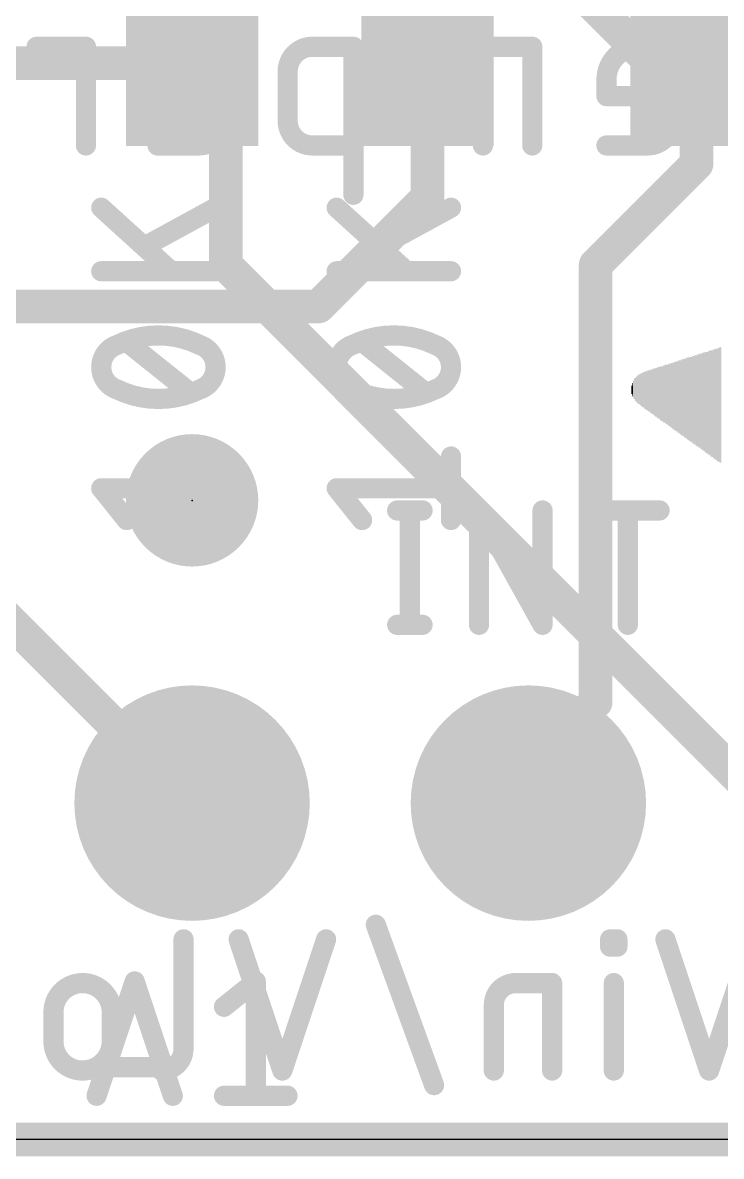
# Model space of a CAD drawing. Extents: x -0.1 to 23, y -0.1 to 16.6.
# Drawn here: x 13.96 to 19.24, y -0.13 to 8.43 of the extents above; entities that cross this region are included whole.
import ezdxf

# ---------------------------------------------------------------- set-up
doc = ezdxf.new("R2010")
doc.units = 0
for name, color, linetype in [('1', 12, 'CONTINUOUS'), ('16', 5, 'CONTINUOUS'), ('17', 110, 'CONTINUOUS'), ('20', 31, 'CONTINUOUS'), ('21', 40, 'CONTINUOUS'), ('22', 6, 'CONTINUOUS'), ('23', 53, 'CONTINUOUS'), ('27', 4, 'CONTINUOUS')]:
    doc.layers.add(name, color=color, linetype=linetype)

# ---------------------------------------------------------------- blocks, each defined once
blk = doc.blocks.new('PIE')
at = {"const_width": 0.5}
blk.add_lwpolyline([(0, -0.25, 1), (0, 0.25, 1), (0, -0.25)], format="xyb", dxfattribs=at)
blk = doc.blocks.new('ROUNDP')
at = {"const_width": 0.5}
blk.add_lwpolyline([(0, -0.25, 1), (0, 0.25, 1), (0, -0.25)], format="xyb", dxfattribs=at)
blk = doc.blocks.new('RECT')
blk.add_solid([(-0.5, -0.5), (0.5, -0.5), (-0.5, 0.5), (0.5, 0.5)])

msp = doc.modelspace()

# ---------------------------------------------------------------- linework, layer by layer
at = {"layer": '1', "const_width": 0.254}
for points in [[(18.796, 8.04), (18.1022, 8.7338)], [(15.152, 8.128), (12.446, 8.128)], [(15.24, 8.04), (15.152, 8.128)], [(17.018, 8.04), (17.018, 7.112)], [(19.05, 8.04), (18.796, 8.04)], [(19.05, 8.04), (19.05, 7.366)], [(19.05, 7.366), (18.288, 6.604)], [(17.018, 7.112), (16.196, 6.29)], [(18.288, 6.604), (18.288, 3.302)], [(16.196, 6.29), (13.335, 6.29)], [(13.335, 4.445), (15.24, 2.54)], [(18.288, 3.302), (17.78, 2.794)], [(17.78, 2.794), (17.78, 2.54)]]:
    msp.add_lwpolyline(points, dxfattribs=at)
at = {"layer": '1', "const_width": 0.127}
for points in [[(15.1969, 8.1729, 1), (15.1071, 8.0831)], [(15.152, 8.0645, 1), (15.152, 8.1915)], [(15.1951, 7.9951, 1), (15.2849, 8.0849)], [(17.0815, 8.04, 1), (16.9545, 8.04)], [(18.796, 8.1035, 1), (18.796, 7.9765)], [(18.7511, 7.9951, 1), (18.8409, 8.0849)], [(19.1135, 8.04, 1), (18.9865, 8.04)], [(19.05, 7.9765, 1), (19.05, 8.1035)], [(19.0949, 7.3211, 1), (19.0051, 7.4109)], [(18.9865, 7.366, 1), (19.1135, 7.366)], [(17.0629, 7.0671, 1), (16.9731, 7.1569)], [(16.9545, 7.112, 1), (17.0815, 7.112)], [(18.3515, 6.604, 1), (18.2245, 6.604)], [(18.2431, 6.6489, 1), (18.3329, 6.5591)], [(16.1511, 6.3349, 1), (16.2409, 6.2451)], [(16.196, 6.2265, 1), (16.196, 6.3535)], [(18.3329, 3.2571, 1), (18.2431, 3.3469)], [(18.2245, 3.302, 1), (18.3515, 3.302)], [(17.8435, 2.794, 1), (17.7165, 2.794)], [(17.7351, 2.8389, 1), (17.8249, 2.7491)], [(15.1951, 2.4951, 1), (15.2849, 2.5849)], [(17.7165, 2.54, 1), (17.8435, 2.54)]]:
    msp.add_lwpolyline(points, format="xyb", dxfattribs=at)
at = {"layer": '16', "const_width": 0.254}
for points in [[(15.494, 11.938), (15.494, 6.604)], [(19.558, 2.54), (15.494, 6.604)], [(20.32, 0), (2.54, 0)]]:
    msp.add_lwpolyline(points, dxfattribs=at)
at = {"layer": '16', "const_width": 0.127}
for points in [[(15.5389, 6.6489, 1), (15.4491, 6.5591)], [(15.4305, 6.604, 1), (15.5575, 6.604)]]:
    msp.add_lwpolyline(points, format="xyb", dxfattribs=at)
at = {"layer": '20'}
msp.add_line((20.32, 0), (2.54, 0), dxfattribs=at)
at = {"layer": '21', "const_width": 0.1524}
for points in [[(16.7891, 4.7498), (16.981, 4.7498)], [(16.8851, 4.7498), (16.8851, 3.8862)], [(17.4072, 3.8862), (17.4072, 4.7498)], [(17.4072, 4.7498), (17.887, 3.8862)], [(17.887, 3.8862), (17.887, 4.7498)], [(18.2911, 4.7498), (18.7709, 4.7498)], [(18.531, 3.8862), (18.531, 4.7498)], [(16.7891, 3.8862), (16.981, 3.8862)], [(14.5189, 0.3302), (14.8068, 1.1938)], [(14.8068, 1.1938), (15.0947, 0.3302)], [(15.4813, 1.0019), (15.7212, 1.1938)], [(15.7212, 1.1938), (15.7212, 0.3302)], [(15.0227, 0.5461), (14.5909, 0.5461)], [(15.4813, 0.3302), (15.9611, 0.3302)]]:
    msp.add_lwpolyline(points, dxfattribs=at)
at = {"layer": '21', "const_width": 0.0762}
for points in [[(16.7891, 4.7879, 1), (16.7891, 4.7117)], [(16.9232, 4.7498, 1), (16.847, 4.7498)], [(16.981, 4.7117, 1), (16.981, 4.7879)], [(17.4453, 4.7498, 1), (17.3691, 4.7498)], [(17.4405, 4.7683, 1), (17.3739, 4.7313)], [(17.9251, 4.7498, 1), (17.8489, 4.7498)], [(18.2911, 4.7879, 1), (18.2911, 4.7117)], [(18.5691, 4.7498, 1), (18.4929, 4.7498)], [(18.7709, 4.7117, 1), (18.7709, 4.7879)], [(16.7891, 3.9243, 1), (16.7891, 3.8481)], [(16.981, 3.8481, 1), (16.981, 3.9243)], [(17.8537, 3.8677, 1), (17.9203, 3.9047)], [(16.847, 3.8862, 1), (16.9232, 3.8862)], [(17.3691, 3.8862, 1), (17.4453, 3.8862)], [(17.8489, 3.8862, 1), (17.9251, 3.8862)], [(18.4929, 3.8862, 1), (18.5691, 3.8862)], [(14.8429, 1.2058, 1), (14.7706, 1.1818)], [(14.8429, 1.1818, 1), (14.7706, 1.2058)], [(15.7593, 1.1938, 1), (15.6831, 1.1938)], [(15.745, 1.164, 1), (15.6974, 1.2236)], [(15.4575, 1.0316, 1), (15.5051, 0.9721)], [(14.5909, 0.5842, 1), (14.5909, 0.508)], [(15.0227, 0.508, 1), (15.0227, 0.5842)], [(14.4828, 0.3422, 1), (14.5551, 0.3182)], [(15.0585, 0.3182, 1), (15.1308, 0.3422)], [(15.4813, 0.3683, 1), (15.4813, 0.2921)], [(15.6831, 0.3302, 1), (15.7593, 0.3302)], [(15.9611, 0.2921, 1), (15.9611, 0.3683)]]:
    msp.add_lwpolyline(points, format="xyb", dxfattribs=at)
at = {"layer": '22', "const_width": 0.1524}
for points in [[(14.4386, 8.2508), (14.066, 8.2508)], [(14.066, 8.2508), (14.066, 8.1266)], [(14.4386, 7.5057), (14.4386, 8.2508)], [(16.4588, 8.2508), (16.1484, 8.2508)], [(16.4588, 7.1332), (16.4588, 8.2508)], [(17.8095, 8.2508), (17.2507, 8.2508)], [(17.437, 7.5057), (17.437, 8.2508)], [(17.8095, 7.5057), (17.8095, 8.2508)], [(15.9621, 8.0645), (15.9621, 7.692)], [(17.0645, 8.0645), (17.0645, 7.5057)], [(14.9789, 8.0024), (14.9789, 7.8782)], [(15.4756, 7.692), (15.4756, 8.0024)], [(18.3697, 8.0024), (18.3697, 7.8782)], [(18.8665, 7.692), (18.8665, 8.0024)], [(14.9789, 7.8782), (15.4756, 7.8782)], [(18.3697, 7.8782), (18.8665, 7.8782)], [(14.9789, 7.5057), (15.2893, 7.5057)], [(16.1484, 7.5057), (16.4588, 7.5057)], [(18.3697, 7.5057), (18.6802, 7.5057)], [(17.0679, 0.4106), (16.6277, 1.6214)], [(15.1755, 1.5113), (15.1755, 0.6858)], [(15.922, 0.5207), (15.5918, 1.5113)], [(16.2522, 1.5113), (15.922, 0.5207)], [(18.4526, 1.5113), (18.3976, 1.5113)], [(18.3976, 1.5113), (18.3976, 1.4563)], [(18.4526, 1.4563), (18.4526, 1.5113)], [(19.1452, 0.5207), (18.815, 1.5113)], [(19.4754, 1.5113), (19.1452, 0.5207)], [(18.3976, 1.4563), (18.4526, 1.4563)], [(17.9595, 1.1811), (17.6843, 1.1811)], [(17.9595, 0.5207), (17.9595, 1.1811)], [(18.4251, 0.5207), (18.4251, 1.1811)], [(14.1931, 0.961), (14.1931, 0.7408)], [(14.6334, 0.7408), (14.6334, 0.961)], [(17.5192, 1.016), (17.5192, 0.5207)]]:
    msp.add_lwpolyline(points, dxfattribs=at)
at = {"layer": '22'}
for points, const_width in [([(14.066, 8.2889, 1), (14.066, 8.2127)], 0.0762), ([(14.1041, 8.2508, 1), (14.0279, 8.2508)], 0.0762), ([(14.4767, 8.2508, 1), (14.4005, 8.2508)], 0.0762), ([(14.4386, 8.2127, 1), (14.4386, 8.2889)], 0.0762), ([(15.4756, 8.0024, 1), (14.9788, 8.0024)], 0.1524), ([(16.1484, 8.2508, 0.4142), (15.9621, 8.0645)], 0.1524), ([(16.1484, 8.2889, 1), (16.1484, 8.2127)], 0.0762), ([(16.1483, 8.2127, 1), (16.1484, 8.2889)], 0.0762), ([(16.4969, 8.2508, 1), (16.4207, 8.2508)], 0.0762), ([(16.4588, 8.2127, 1), (16.4588, 8.2889)], 0.0762), ([(17.2507, 8.2508, 0.4142), (17.0645, 8.0645)], 0.1524), ([(17.2507, 8.2889, 1), (17.2507, 8.2127)], 0.0762), ([(17.2507, 8.2127, 1), (17.2507, 8.2889)], 0.0762), ([(17.4751, 8.2508, 1), (17.3989, 8.2508)], 0.0762), ([(17.8476, 8.2508, 1), (17.7714, 8.2508)], 0.0762), ([(17.8095, 8.2127, 1), (17.8095, 8.2889)], 0.0762), ([(18.8665, 8.0024, 1), (18.3697, 8.0024)], 0.1524), ([(14.0279, 8.1266, 1), (14.1041, 8.1266)], 0.0762), ([(16.0002, 8.0645, 1), (15.924, 8.0645)], 0.0762), ([(17.1026, 8.0645, 1), (17.0264, 8.0645)], 0.0762), ([(15.017, 8.0024, 1), (14.9408, 8.0024)], 0.0762), ([(15.5137, 8.0024, 1), (15.4375, 8.0024)], 0.0762), ([(15.924, 8.0645, 1), (16.0002, 8.0645)], 0.0762), ([(17.0264, 8.0645, 1), (17.1026, 8.0645)], 0.0762), ([(18.4078, 8.0024, 1), (18.3316, 8.0024)], 0.0762), ([(18.9046, 8.0024, 1), (18.8284, 8.0024)], 0.0762), ([(14.9407, 8.0024, 1), (15.0169, 8.0024)], 0.0762), ([(15.4375, 8.0024, 1), (15.5137, 8.0024)], 0.0762), ([(18.3316, 8.0024, 1), (18.4078, 8.0024)], 0.0762), ([(18.8284, 8.0024, 1), (18.9046, 8.0024)], 0.0762), ([(14.9789, 7.9163, 1), (14.9789, 7.8401)], 0.0762), ([(14.9408, 7.8782, 1), (15.017, 7.8782)], 0.0762), ([(15.4756, 7.8401, 1), (15.4756, 7.9163)], 0.0762), ([(18.3697, 7.9163, 1), (18.3697, 7.8401)], 0.0762), ([(18.3316, 7.8782, 1), (18.4078, 7.8782)], 0.0762), ([(18.8665, 7.8401, 1), (18.8665, 7.9163)], 0.0762), ([(15.2893, 7.5057, 0.4142), (15.4756, 7.692)], 0.1524), ([(15.5137, 7.692, 1), (15.4375, 7.692)], 0.0762), ([(15.4375, 7.692, 1), (15.5137, 7.692)], 0.0762), ([(15.9621, 7.692, 0.4142), (16.1484, 7.5057)], 0.1524), ([(16.0002, 7.692, 1), (15.924, 7.692)], 0.0762), ([(15.924, 7.692, 1), (16.0002, 7.692)], 0.0762), ([(18.6802, 7.5057, 0.4142), (18.8664, 7.692)], 0.1524), ([(18.9045, 7.692, 1), (18.8283, 7.692)], 0.0762), ([(18.8284, 7.692, 1), (18.9046, 7.692)], 0.0762), ([(14.4005, 7.5057, 1), (14.4767, 7.5057)], 0.0762), ([(14.9789, 7.5438, 1), (14.9789, 7.4676)], 0.0762), ([(15.2893, 7.5438, 1), (15.2893, 7.4676)], 0.0762), ([(15.2893, 7.4676, 1), (15.2893, 7.5438)], 0.0762), ([(16.1484, 7.5438, 1), (16.1484, 7.4676)], 0.0762), ([(16.1484, 7.4676, 1), (16.1484, 7.5438)], 0.0762), ([(16.4588, 7.4676, 1), (16.4588, 7.5438)], 0.0762), ([(17.0264, 7.5057, 1), (17.1026, 7.5057)], 0.0762), ([(17.3989, 7.5057, 1), (17.4751, 7.5057)], 0.0762), ([(17.7714, 7.5057, 1), (17.8476, 7.5057)], 0.0762), ([(18.3697, 7.5438, 1), (18.3697, 7.4676)], 0.0762), ([(18.6802, 7.5438, 1), (18.6802, 7.4676)], 0.0762), ([(18.6802, 7.4676, 1), (18.6802, 7.5438)], 0.0762), ([(16.4207, 7.1332, 1), (16.4969, 7.1332)], 0.0762), ([(16.6635, 1.6344, 1), (16.5919, 1.6083)], 0.0762), ([(15.2136, 1.5113, 1), (15.1374, 1.5113)], 0.0762), ([(15.6279, 1.5233, 1), (15.5556, 1.4993)], 0.0762), ([(16.2883, 1.4993, 1), (16.216, 1.5233)], 0.0762), ([(18.3976, 1.5494, 1), (18.3976, 1.4732)], 0.0762), ([(18.4357, 1.5113, 1), (18.3595, 1.5113)], 0.0762), ([(18.4907, 1.5113, 1), (18.4145, 1.5113)], 0.0762), ([(18.4526, 1.4732, 1), (18.4526, 1.5494)], 0.0762), ([(18.8512, 1.5233, 1), (18.7789, 1.4993)], 0.0762), ([(18.3976, 1.4944, 1), (18.3976, 1.4182)], 0.0762), ([(18.3595, 1.4563, 1), (18.4357, 1.4563)], 0.0762), ([(18.4145, 1.4563, 1), (18.4907, 1.4563)], 0.0762), ([(18.4526, 1.4182, 1), (18.4526, 1.4944)], 0.0762), ([(14.6334, 0.961, 1), (14.1931, 0.961)], 0.1524), ([(17.6843, 1.1811, 0.4142), (17.5192, 1.016)], 0.1524), ([(17.6843, 1.2192, 1), (17.6843, 1.143)], 0.0762), ([(17.6843, 1.143, 1), (17.6843, 1.2192)], 0.0762), ([(17.9976, 1.1811, 1), (17.9214, 1.1811)], 0.0762), ([(17.9595, 1.143, 1), (17.9595, 1.2192)], 0.0762), ([(18.4632, 1.1811, 1), (18.387, 1.1811)], 0.0762), ([(14.2312, 0.961, 1), (14.155, 0.961)], 0.0762), ([(14.6715, 0.961, 1), (14.5953, 0.961)], 0.0762), ([(17.5573, 1.016, 1), (17.4811, 1.016)], 0.0762), ([(17.4811, 1.016, 1), (17.5573, 1.016)], 0.0762), ([(14.155, 0.961, 1), (14.2312, 0.961)], 0.0762), ([(14.5953, 0.961, 1), (14.6715, 0.961)], 0.0762), ([(14.1931, 0.7408, 1), (14.6334, 0.7408)], 0.1524), ([(14.2312, 0.7408, 1), (14.155, 0.7408)], 0.0762), ([(14.155, 0.7408, 1), (14.2312, 0.7408)], 0.0762), ([(14.6715, 0.7408, 1), (14.5953, 0.7408)], 0.0762), ([(14.5953, 0.7408, 1), (14.6715, 0.7408)], 0.0762), ([(15.0104, 0.5207, 0.4142), (15.1755, 0.6858)], 0.1524), ([(15.2136, 0.6858, 1), (15.1374, 0.6858)], 0.0762), ([(15.1374, 0.6858, 1), (15.2136, 0.6858)], 0.0762), ([(15.0104, 0.5588, 1), (15.0104, 0.4826)], 0.0762), ([(15.8858, 0.5327, 1), (15.9581, 0.5087)], 0.0762), ([(15.8858, 0.5087, 1), (15.9581, 0.5327)], 0.0762), ([(17.4811, 0.5207, 1), (17.5573, 0.5207)], 0.0762), ([(17.9214, 0.5207, 1), (17.9976, 0.5207)], 0.0762), ([(18.387, 0.5207, 1), (18.4632, 0.5207)], 0.0762), ([(19.1091, 0.5327, 1), (19.1814, 0.5087)], 0.0762), ([(19.1091, 0.5087, 1), (19.1814, 0.5327)], 0.0762), ([(17.0321, 0.3976, 1), (17.1037, 0.4237)], 0.0762)]:
    msp.add_lwpolyline(points, format="xyb", dxfattribs=dict(at, const_width=const_width))
at = {"layer": '23'}
msp.add_point((15.24, 4.826), dxfattribs=at)
at = {"layer": '27', "const_width": 0.1524}
for points in [[(14.5542, 7.0358), (15.082, 6.556)], [(15.4178, 7.0358), (14.89, 6.7479)], [(16.3322, 7.0358), (16.86, 6.556)], [(17.1958, 7.0358), (16.668, 6.7479)], [(15.4178, 6.556), (14.5542, 6.556)], [(17.1958, 6.556), (16.3322, 6.556)], [(15.2259, 5.6396), (14.7461, 6.0235)], [(17.0039, 5.6396), (16.5241, 6.0235)], [(15.4178, 4.6773), (15.4178, 5.157)], [(17.1958, 4.6773), (17.1958, 5.157)], [(14.7461, 4.6773), (14.5542, 4.9172)], [(14.5542, 4.9172), (15.4178, 4.9172)], [(16.5241, 4.6773), (16.3322, 4.9172)], [(16.3322, 4.9172), (17.1958, 4.9172)]]:
    msp.add_lwpolyline(points, dxfattribs=at)
at = {"layer": '27'}
for points, const_width in [([(14.5798, 7.064, 1), (14.5286, 7.0076)], 0.0762), ([(15.436, 7.0024, 1), (15.3996, 7.0692)], 0.0762), ([(16.3578, 7.064, 1), (16.3066, 7.0076)], 0.0762), ([(17.214, 7.0024, 1), (17.1776, 7.0692)], 0.0762), ([(14.8718, 6.7814, 1), (14.9083, 6.7145)], 0.0762), ([(16.6498, 6.7814, 1), (16.6863, 6.7145)], 0.0762), ([(14.5542, 6.5941, 1), (14.5542, 6.5179)], 0.0762), ([(15.0563, 6.5278, 1), (15.1076, 6.5842)], 0.0762), ([(15.4178, 6.5179, 1), (15.4178, 6.5941)], 0.0762), ([(16.3322, 6.5941, 1), (16.3322, 6.5179)], 0.0762), ([(16.8343, 6.5278, 1), (16.8856, 6.5842)], 0.0762), ([(17.1958, 6.5179, 1), (17.1958, 6.5941)], 0.0762), ([(14.986, 6.0714, 0.1139), (14.6741, 5.9995)], 0.1524), ([(14.7699, 6.0532, 1), (14.7223, 5.9937)], 0.0762), ([(15.2979, 5.9995, 0.1139), (14.986, 6.0714)], 0.1524), ([(14.986, 6.1095, 1), (14.986, 6.0333)], 0.0762), ([(14.986, 6.0333, 1), (14.986, 6.1095)], 0.0762), ([(16.764, 6.0714, 0.1139), (16.4521, 5.9995)], 0.1524), ([(16.5479, 6.0532, 1), (16.5003, 5.9937)], 0.0762), ([(17.0759, 5.9995, 0.1139), (16.764, 6.0714)], 0.1524), ([(16.764, 6.1095, 1), (16.764, 6.0333)], 0.0762), ([(16.764, 6.0333, 1), (16.764, 6.1095)], 0.0762), ([(14.6741, 5.9995, 0.3205), (14.5542, 5.8316)], 0.1524), ([(14.6575, 6.0337, 1), (14.6908, 5.9652)], 0.0762), ([(14.6865, 5.9634, 1), (14.6618, 6.0355)], 0.0762), ([(15.3102, 6.0355, 1), (15.2855, 5.9634)], 0.0762), ([(15.4178, 5.8316, 0.3205), (15.2979, 5.9995)], 0.1524), ([(15.2812, 5.9652, 1), (15.3146, 6.0337)], 0.0762), ([(16.4521, 5.9995, 0.3205), (16.3322, 5.8316)], 0.1524), ([(16.4355, 6.0337, 1), (16.4688, 5.9652)], 0.0762), ([(16.4645, 5.9634, 1), (16.4398, 6.0355)], 0.0762), ([(17.0882, 6.0355, 1), (17.0635, 5.9634)], 0.0762), ([(17.1958, 5.8316, 0.3205), (17.0759, 5.9995)], 0.1524), ([(17.0592, 5.9652, 1), (17.0926, 6.0337)], 0.0762), ([(14.5542, 5.8316, 0.3205), (14.6741, 5.6636)], 0.1524), ([(14.5923, 5.8316, 1), (14.5161, 5.8316)], 0.0762), ([(15.2979, 5.6636, 0.3205), (15.4178, 5.8316)], 0.1524), ([(15.4559, 5.8316, 1), (15.3797, 5.8316)], 0.0762), ([(16.3322, 5.8316, 0.3205), (16.4521, 5.6636)], 0.1524), ([(16.3703, 5.8316, 1), (16.2941, 5.8316)], 0.0762), ([(17.0759, 5.6636, 0.3205), (17.1958, 5.8316)], 0.1524), ([(17.2339, 5.8316, 1), (17.1577, 5.8316)], 0.0762), ([(14.5161, 5.8316, 1), (14.5923, 5.8316)], 0.0762), ([(15.3797, 5.8316, 1), (15.4559, 5.8316)], 0.0762), ([(16.2941, 5.8316, 1), (16.3703, 5.8316)], 0.0762), ([(17.1577, 5.8316, 1), (17.2339, 5.8316)], 0.0762), ([(14.6741, 5.6636, 0.1139), (14.986, 5.5917)], 0.1524), ([(14.6908, 5.6979, 1), (14.6575, 5.6294)], 0.0762), ([(14.6618, 5.6276, 1), (14.6865, 5.6997)], 0.0762), ([(14.986, 5.5917, 0.1139), (15.2979, 5.6636)], 0.1524), ([(15.2855, 5.6997, 1), (15.3102, 5.6276)], 0.0762), ([(15.3146, 5.6294, 1), (15.2812, 5.6979)], 0.0762), ([(16.4521, 5.6636, 0.1139), (16.764, 5.5917)], 0.1524), ([(16.4688, 5.6979, 1), (16.4355, 5.6294)], 0.0762), ([(16.4398, 5.6276, 1), (16.4645, 5.6997)], 0.0762), ([(16.764, 5.5917, 0.1139), (17.0759, 5.6636)], 0.1524), ([(17.0635, 5.6997, 1), (17.0882, 5.6276)], 0.0762), ([(17.0926, 5.6294, 1), (17.0592, 5.6979)], 0.0762), ([(14.986, 5.6298, 1), (14.986, 5.5536)], 0.0762), ([(14.986, 5.5536, 1), (14.986, 5.6298)], 0.0762), ([(15.2021, 5.6099, 1), (15.2497, 5.6694)], 0.0762), ([(16.764, 5.6298, 1), (16.764, 5.5536)], 0.0762), ([(16.764, 5.5536, 1), (16.764, 5.6298)], 0.0762), ([(16.9801, 5.6099, 1), (17.0277, 5.6694)], 0.0762), ([(15.4559, 5.157, 1), (15.3797, 5.157)], 0.0762), ([(17.2339, 5.157, 1), (17.1577, 5.157)], 0.0762), ([(14.584, 4.941, 1), (14.5244, 4.8934)], 0.0762), ([(14.5542, 4.9553, 1), (14.5542, 4.8791)], 0.0762), ([(15.4178, 4.8791, 1), (15.4178, 4.9553)], 0.0762), ([(16.362, 4.941, 1), (16.3024, 4.8934)], 0.0762), ([(16.3322, 4.9553, 1), (16.3322, 4.8791)], 0.0762), ([(17.1958, 4.8791, 1), (17.1958, 4.9553)], 0.0762), ([(14.7164, 4.6535, 1), (14.7759, 4.7011)], 0.0762), ([(15.3797, 4.6773, 1), (15.4559, 4.6773)], 0.0762), ([(16.4944, 4.6535, 1), (16.5539, 4.7011)], 0.0762), ([(17.1577, 4.6773, 1), (17.2339, 4.6773)], 0.0762)]:
    msp.add_lwpolyline(points, format="xyb", dxfattribs=dict(at, const_width=const_width))

# ---------------------------------------------------------------- block references
at = {"layer": '1', "xscale": 1.075}
for p, rotation in [((15.24, 8.04), 270), ((17.018, 8.04), 270), ((19.05, 8.04), 90)]:
    msp.add_blockref('RECT', p, dxfattribs=dict(at, rotation=rotation))
at = {"layer": '1'}
msp.add_blockref('PIE', (15.24, 4.826), dxfattribs=at)
at = {"layer": '17', "xscale": 1.778, "yscale": 1.778, "rotation": 90}
for p in [(15.24, 2.54), (15.24, 2.54), (17.78, 2.54), (17.78, 2.54)]:
    msp.add_blockref('ROUNDP', p, dxfattribs=at)
at = {"layer": '21', "rotation": 90}
for p, xscale, yscale in [((18.9929, 5.5944), 0.6287, 0.0063), ((18.9992, 5.5912), 0.635, 0.0064), ((19.0055, 5.588), 0.6414, 0.0063), ((19.0119, 5.588), 0.6414, 0.0064), ((19.0183, 5.588), 0.654, 0.0063), ((19.0246, 5.5848), 0.6604, 0.0064), ((19.031, 5.5817), 0.6667, 0.0063), ((19.0373, 5.5849), 0.6731, 0.0064), ((19.0436, 5.5817), 0.6795, 0.0063), ((19.05, 5.5785), 0.6858, 0.0064), ((19.0564, 5.5817), 0.6921, 0.0063), ((19.0627, 5.5785), 0.6985, 0.0064), ((19.0691, 5.5753), 0.7048, 0.0063), ((19.0754, 5.5785), 0.7112, 0.0064), ((19.0817, 5.5753), 0.7176, 0.0063), ((19.0881, 5.5722), 0.7239, 0.0064), ((19.0945, 5.5721), 0.7366, 0.0063), ((19.1008, 5.5721), 0.7366, 0.0064), ((19.1072, 5.569), 0.7429, 0.0063), ((19.1135, 5.569), 0.7557, 0.0064), ((19.1198, 5.5658), 0.762, 0.0063), ((19.1262, 5.5658), 0.762, 0.0064), ((19.1326, 5.5626), 0.7684, 0.0063), ((19.1389, 5.5626), 0.781, 0.0064), ((19.1453, 5.5626), 0.781, 0.0063), ((19.1516, 5.5626), 0.7938, 0.0064), ((19.1579, 5.5595), 0.8001, 0.0063), ((19.1643, 5.5563), 0.8065, 0.0064), ((19.1707, 5.5563), 0.8065, 0.0063), ((19.177, 5.5563), 0.8191, 0.0064), ((19.1834, 5.5531), 0.8255, 0.0063), ((19.1897, 5.5499), 0.8318, 0.0064), ((19.196, 5.5531), 0.8382, 0.0063), ((19.2024, 5.5499), 0.8446, 0.0064), ((19.2088, 5.5468), 0.8509, 0.0063), ((19.2151, 5.5499), 0.8572, 0.0064), ((19.2215, 5.5467), 0.8636, 0.0063), ((19.2278, 5.5467), 0.8636, 0.0064), ((19.2341, 5.5468), 0.8763, 0.0063), ((18.7388, 5.642), 0.3683, 0.0063), ((18.7452, 5.642), 0.3683, 0.0064), ((18.7516, 5.6388), 0.3746, 0.0063), ((18.7579, 5.6388), 0.3874, 0.0064), ((18.7643, 5.6388), 0.3874, 0.0063), ((18.7706, 5.6357), 0.3937, 0.0064), ((18.7769, 5.6356), 0.4064, 0.0063), ((18.7833, 5.6325), 0.4127, 0.0064), ((18.7897, 5.6325), 0.4127, 0.0063), ((18.796, 5.6292), 0.4191, 0.0064), ((18.8024, 5.6293), 0.4318, 0.0063), ((18.8087, 5.6293), 0.4318, 0.0064), ((18.815, 5.6292), 0.4445, 0.0063), ((18.8214, 5.6261), 0.4508, 0.0064), ((18.8278, 5.6261), 0.4508, 0.0063), ((18.8341, 5.6229), 0.4572, 0.0064), ((18.8405, 5.623), 0.4699, 0.0063), ((18.8468, 5.6198), 0.4763, 0.0064), ((18.8531, 5.6198), 0.4763, 0.0063), ((18.8595, 5.6198), 0.4889, 0.0064), ((18.8659, 5.6166), 0.4953, 0.0063), ((18.8722, 5.6134), 0.5016, 0.0064), ((18.8786, 5.6166), 0.508, 0.0063), ((18.8849, 5.6134), 0.5144, 0.0064), ((18.8912, 5.6103), 0.5207, 0.0063), ((18.8976, 5.6134), 0.527, 0.0064), ((18.904, 5.6102), 0.5334, 0.0063), ((18.9103, 5.6071), 0.5397, 0.0064), ((18.9167, 5.6071), 0.5525, 0.0063), ((18.923, 5.6071), 0.5525, 0.0064), ((18.9293, 5.6039), 0.5588, 0.0063), ((18.9357, 5.6039), 0.5715, 0.0064), ((18.9421, 5.6039), 0.5715, 0.0063), ((18.9484, 5.6007), 0.5778, 0.0064), ((18.9548, 5.6007), 0.5906, 0.0063), ((18.9611, 5.5976), 0.5969, 0.0064), ((18.9674, 5.5976), 0.5969, 0.0063), ((18.9738, 5.5975), 0.6096, 0.0064), ((18.9802, 5.5944), 0.6159, 0.0063), ((18.9865, 5.5911), 0.6223, 0.0064), ((18.5801, 5.6674), 0.1524, 0.0064), ((18.5864, 5.6642), 0.1714, 0.0063), ((18.5928, 5.6642), 0.1842, 0.0064), ((18.5992, 5.6642), 0.1968, 0.0063), ((18.6055, 5.6642), 0.2096, 0.0064), ((18.6119, 5.6642), 0.2222, 0.0063), ((18.6182, 5.6642), 0.2222, 0.0064), ((18.6245, 5.6642), 0.235, 0.0063), ((18.6309, 5.6611), 0.2413, 0.0064), ((18.6373, 5.661), 0.254, 0.0063), ((18.6436, 5.6579), 0.2603, 0.0064), ((18.65, 5.6611), 0.2667, 0.0063), ((18.6563, 5.6579), 0.2731, 0.0064), ((18.6626, 5.6579), 0.2857, 0.0063), ((18.669, 5.6547), 0.2921, 0.0064), ((18.6754, 5.6547), 0.2921, 0.0063), ((18.6817, 5.6547), 0.3048, 0.0064), ((18.6881, 5.6515), 0.3112, 0.0063), ((18.6944, 5.6515), 0.3112, 0.0064), ((18.7007, 5.6515), 0.3238, 0.0063), ((18.7071, 5.6483), 0.3302, 0.0064), ((18.7135, 5.6452), 0.3365, 0.0063), ((18.7198, 5.6484), 0.3429, 0.0064), ((18.7262, 5.6452), 0.3493, 0.0063), ((18.7325, 5.642), 0.3556, 0.0064), ((18.5611, 5.6611), 0.0635, 0.0063), ((18.5674, 5.661), 0.1016, 0.0064), ((18.5738, 5.6642), 0.1334, 0.0063)]:
    msp.add_blockref('RECT', p, dxfattribs=dict(at, xscale=xscale, yscale=yscale))

doc.saveas('drawing.dxf')
